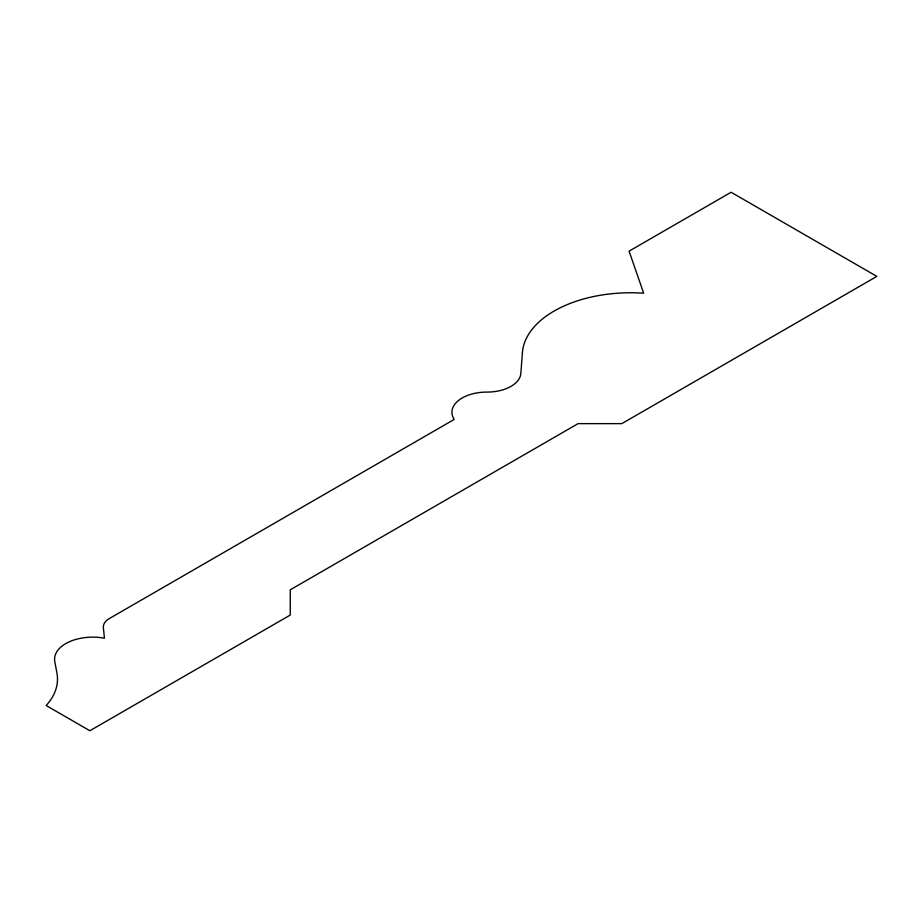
<?xml version="1.0" encoding="UTF-8"?>
<svg xmlns="http://www.w3.org/2000/svg" width="923" height="923" viewBox="0 0 923 923"><rect width="100%" height="100%" fill="white"/><g stroke="black" fill="none" stroke-linecap="round" stroke-linejoin="round"><path stroke-width="1.38" d="M522.43 352.586L520.849 373.434A33.77 19.498 0 0 1 487.009 392.079A34.959 20.179 0 0 0 454.208 419.434L109.376 618.525A20.606 11.895 0 0 0 103.364 627.64L104.449 638.197A38.212 22.06 0 0 0 54.78 661.56L56.926 673.052A97.965 56.557 0 0 1 46.15 705.507L89.866 730.751L290.26 615.053L290.26 589.809L578.086 423.634L621.814 423.634L876.85 276.392L731.108 192.249L629.094 251.148L643.666 293.214A108.337 62.545 0 0 0 522.43 352.586"/></g></svg>
